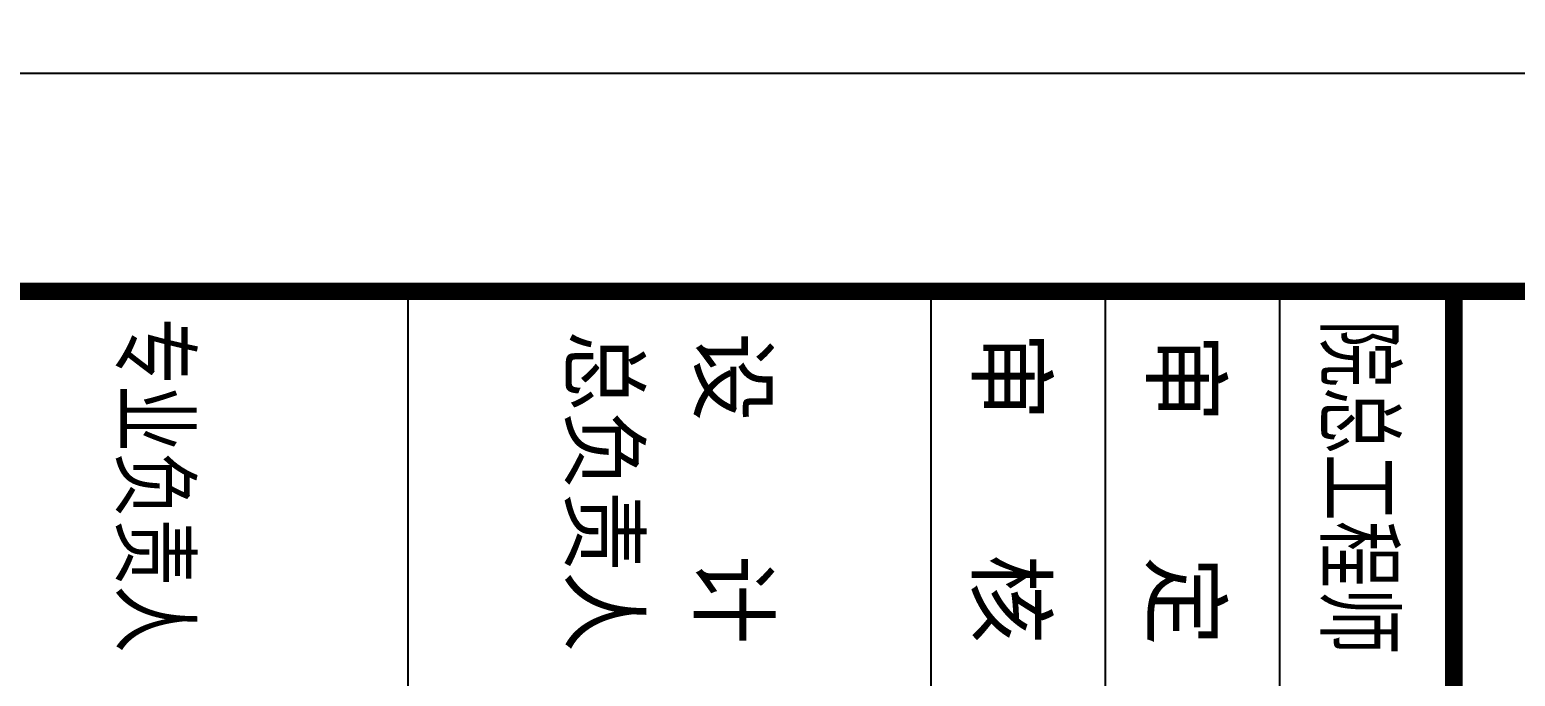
# Model space of a CAD drawing. Header units: millimetres. Extents: x 434053 to 1059003, y -2417481 to 936527.
# Drawn here: x 536240 to 539648, y -1804459 to -1802976 of the extents above; entities that cross this region are included whole.
import ezdxf

# ---------------------------------------------------------------- set-up
doc = ezdxf.new("R2010")
doc.units = ezdxf.units.MM
doc.header["$LTSCALE"] = 1000
doc.header["$MEASUREMENT"] = 0
for name, color, linetype in [('TITEXT', 7, 'Continuous'), ('TITLIN', 7, 'Continuous'), ('图框层', 3, 'Continuous')]:
    doc.layers.add(name, color=color, linetype=linetype)
doc.styles.add('TITXV', font='', dxfattribs={"width": 0.8})
doc.styles.get('TITXV').set_extended_font_data('SimSun')

# ---------------------------------------------------------------- blocks, each defined once
blk = doc.blocks.new('asdfgafg21GZ_LABEL2')
at = {"layer": 'TITLIN'}
for p, q in [((-65, 196.115), (0, 196.115)), ((-65, 188.115), (0, 188.115)), ((-65, 180.115), (0, 180.115)), ((-65, 156.115), (0, 156.115))]:
    blk.add_line(p, q, dxfattribs=at)
at = {"layer": 'TITLIN', "const_width": 0.8}
for points in [[(-65, 224.115), (-65, 0)], [(-65, 204.115), (0, 204.115)]]:
    blk.add_lwpolyline(points, dxfattribs=at)
at = {"layer": 'TITEXT', "style": 'TITXV'}
for s, width, p in [('院总工程师', 0.75, (-63.677, 198.309)), ('总负责人', 0.9, (-63.199, 163.644)), ('专业负责人', 0.75, (-63.776, 143.043))]:
    blk.add_text(s, height=3, dxfattribs=dict(at, width=width)).set_placement(p)
for s, p in [('审   定', (-63.056, 190.309)), ('审   核', (-63.15, 182.309)), ('设   计', (-63.116, 169.571))]:
    blk.add_text(s, height=3, dxfattribs=at).set_placement(p)
blk = doc.blocks.new('asdfgafgA$C15443CC7')
at = {"layer": '图框层', "xscale": 150.0000000300889, "yscale": 150.0000000300889, "zscale": 150.0000000300889}
blk.add_blockref('asdfgafg21GZ_LABEL2', (208350, 1500), dxfattribs=at)
blk = doc.blocks.new('asdfadfsdhg')
at = {"xscale": 0.3333333333333333, "yscale": 0.3333333333333333, "zscale": 0.3333333333333333, "rotation": 270}
blk.add_blockref('asdfgafgA$C15443CC7', (0, 69950), dxfattribs=at)
blk = doc.blocks.new('ASDGFSDFG')
blk.add_line((0, 500), (14325, 500))
blk.add_lwpolyline([(0, 7925), (14325, 7925), (14325, 0), (0, 0)], close=True)

msp = doc.modelspace()

# ---------------------------------------------------------------- block references
for name, p in [('asdfadfsdhg', (528800.9, -1807326.3)), ('ASDGFSDFG', (529300.9, -1803576.3))]:
    msp.add_blockref(name, p)

doc.saveas('drawing.dxf')
